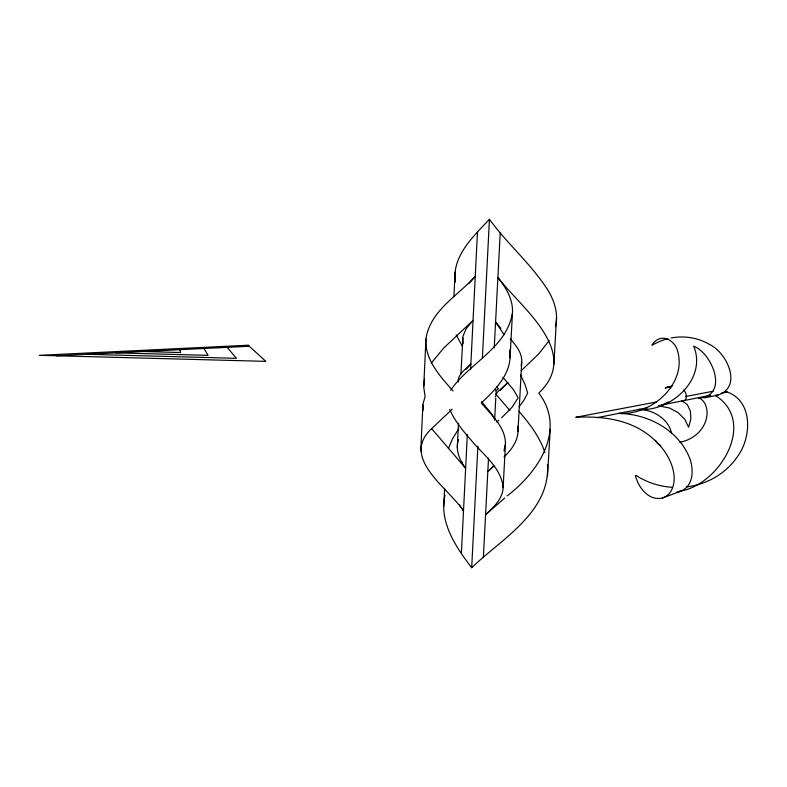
<?xml version="1.0" encoding="UTF-8"?>
<svg xmlns="http://www.w3.org/2000/svg" width="787" height="787" viewBox="0 0 787 787"><rect width="100%" height="100%" fill="white"/><g stroke="black" fill="none" stroke-linecap="round" stroke-linejoin="round"><path stroke-width="1.18" d="M503.975 457.031C512.199 449.19 520.069 438.241 517.512 426.249M452.191 409.191L431.63 428.64L465.638 468.265C459.549 460.257 455.053 449.593 458.516 439.559M507.202 495.889C537.993 472.338 566.797 430.036 538.79 393.047C581.908 352.183 521.309 308.12 497.896 277.496C505.923 287.609 513.419 299.749 512.435 313.177L510.065 357.81C508.835 376.599 494.197 390.814 481.29 402.974C491.236 414.857 505.588 427.075 505.47 443.907L503.129 487.724C502.568 499.135 493.37 507.408 485.579 514.668L504.742 498.033M455.309 281.992C451.718 256.139 473.567 236.238 489.445 219.288C507.261 243.862 530.871 263.724 547.329 289.301C554.225 300.24 558.859 313.797 555.347 326.703M459.254 504.644L463.504 510.881C448.315 487.783 399.993 457.985 431.63 428.64M423.052 410.647L423.003 403.888L425.118 396.579L423.77 387.352L424.518 378.96M547.506 464.596C550.438 512.14 501.329 539.085 471.679 567.712C456.096 547.358 438.871 522.234 444.98 495.102M420.76 450.99L422.885 404.931M423.76 386.053L425.944 338.961C430.046 310.845 457.65 295.823 475.25 276.404L468.796 283.546M443.76 506.464L444.625 488.412M453.912 296.571L455.102 272.145M457.316 447.252L458.487 423.229M510.065 357.81L509.632 350.058M460.897 374.071L462.982 336.128L466.278 328.563L473.046 320.398L443.593 348.149L431.286 363.132M461.389 553.202L467.34 434.326M470.596 369.369L477.473 232.106M471.679 567.712L477.876 446.249M482.382 357.918L489.445 219.288M483.356 557.462L488.511 458.182M494.236 347.884L500.227 232.677M494.62 420.278L495.78 398.124M517.974 431.473L521.732 362.197C522.43 352.96 515.839 345.375 510.271 338.774M553.91 364.076L556.547 317.141M547.506 476.007L550.211 429.122M505.47 443.907L503.965 450.921M425.944 338.961C424.665 359.866 440.228 376.402 453.076 390.972M462.717 337.751L463.09 343.712M512.435 313.177C506.375 348.307 469.298 362.905 450.646 390.254M521.732 362.197L521.102 365.384M448.374 448.698L452.407 439.018L458.732 428.738M495.397 396.717L496.695 393.953L495.554 389.998M549.178 340.574L538.593 354.032L521.22 370.707M519.194 406.781L524.25 399.678L527.664 393.018L524.949 384.282L520.522 374.986M466.081 369.319L470.862 364.066L468.245 366.516M461.33 463.376L462.343 462.136M493.892 465.609L487.812 471.561L493.597 466.425M507.3 383.131L507.94 382.551L500.119 390.372M668.202 401.773L667.691 402.226M506.877 383.584L495.554 393.834L509.917 410.48M501.604 417.808L512.15 407.115L518.151 397.73L513.291 389.447L502.883 377.357M467.744 366.968C463.425 370.952 457.66 375.488 458.221 382.039M496.558 390.391L498.348 388.788L496.735 386.938M498.781 420.327L496.863 422.019M667.16 402.649L660.755 405.502M672.157 487.32C661.395 486.612 650.79 483.631 641.267 478.545C638.631 477.719 633.486 472.111 636.171 478.093C639.624 489.111 649.806 501.142 662.497 497.974L680.44 491.344C694.695 485.923 694.026 466.593 688.32 454.994C676.19 428.728 646.816 413.814 618.69 413.411C651.439 415.87 688.645 383.121 677.007 349.143C674.489 342.847 668.153 337.082 660.972 338.41C657.096 339.089 653.849 341.814 651.911 345.168C655.246 343.663 662.546 339.679 667.829 338.715M662.497 497.974C673.475 494.492 675.797 480.404 673.249 470.557C669.924 455.781 659.831 443.297 647.839 434.434C627.446 418.95 600.629 416.067 575.799 417.267L656.535 401.98M680.44 491.344L677.046 492.013M679.348 491.255C719.141 485.648 757.527 422.206 715.491 395.595M679.722 442.215C690.514 440.445 700.519 433.322 704.886 423.17C707.238 417.73 707.946 411.355 705.85 405.718C705.034 403.564 703.785 401.527 702.043 399.993C701.355 398.763 696.288 397.297 699.574 398.104C729.146 395.044 712.166 353.196 693.731 346.201C707.257 379.196 670.75 412.024 638.798 409.456C653.072 409.574 668.497 418.714 671.586 433.371M704.119 397.897L717.911 395.123C742.849 386.84 727.07 352.792 709.658 344.519C698.177 337.672 684.139 335.459 671.055 337.997M597.097 417.661L647.721 407.696M660.982 405.089L710.799 395.29M721.256 393.234L727.286 392.044C753.169 401.311 751.683 437.267 737.665 456.293C726.224 473.528 706.677 484.605 686.264 486.956M685.447 396.5L713.17 391.247M659.339 405.698L658.266 405.767L669.589 408.04L678.099 412.614L684.798 419.333L688.595 427.282L690.848 419.009L690.415 411.168L687.297 404.577L682.201 400.986M717.911 395.123L715.511 395.202M672.403 385.846L665.241 388.158L667.888 386.525L670.868 388.03M56.477 355.783L249.272 346.241M86.924 354.278L236.444 358.321L227.158 347.333M143.195 351.494L180.626 352.527L179.682 349.684M115.787 352.842L208.063 355.37L203.981 348.484M724.975 391.493L727.286 392.044M682.044 400.947C688.035 401.567 687.12 392.585 683.529 390.047M660.765 445.698L657.765 443.583L655.355 440.327M500.837 328.277L495.584 322.001L504.073 334.662M519.017 411.375C529.592 423.681 539.813 436.952 544.929 452.564M462.205 346.083L456.234 334.898M481.664 401.714L492.16 414.582L494.472 419.097M449.721 409.407C454.571 420.602 462.402 430.164 470.4 439.254C482.411 454.315 501.27 467.173 503.129 487.724M248.161 345.227L39.35 355.321L265.819 361.361L248.161 345.227"/></g></svg>
